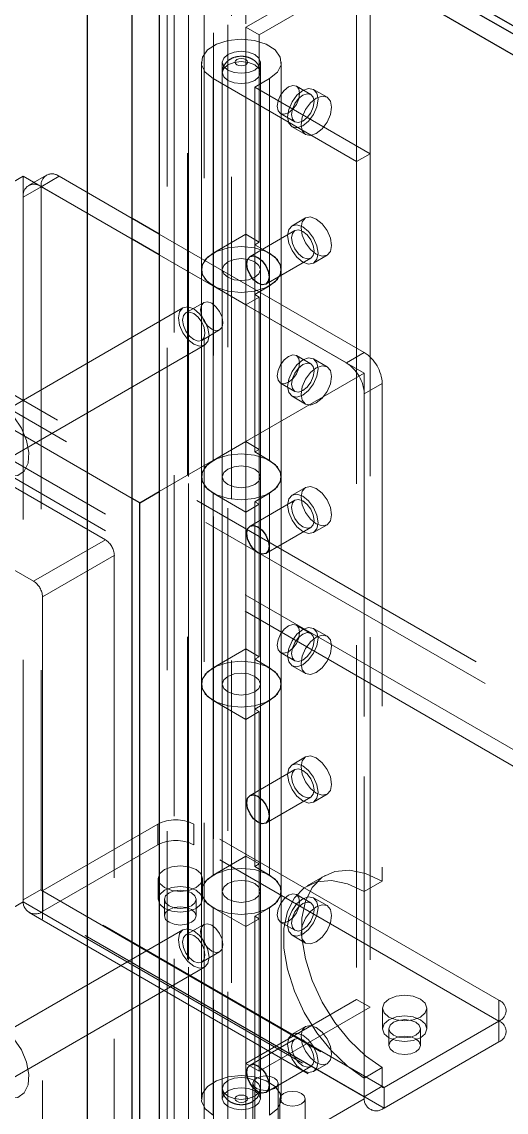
# Model space of a CAD drawing. Header units: millimetres. Extents: x 108 to 5832, y 144 to 4056.
# Drawn here: x 4844.6 to 4882.8, y 3023.7 to 3109.6 of the extents above; entities that cross this region are included whole.
import ezdxf

# ---------------------------------------------------------------- set-up
doc = ezdxf.new("R2010")
doc.units = ezdxf.units.MM
doc.header["$LTSCALE"] = 20
doc.linetypes.add('HIDDEN', pattern=[1.905, 1.27, -0.635])

msp = doc.modelspace()

# ---------------------------------------------------------------- linework, layer by layer
at = {"color": 1, "linetype": 'HIDDEN', "lineweight": 18}
for p, q in [((4059.483, 3584.828), (5213.895, 2918.399)), ((4363.463, 3357.563), (5280.156, 2828.368)), ((4364.17, 3355.849), (5280.156, 2827.061)), ((5280.156, 2823.142), (4364.17, 3351.929)), ((5280.156, 2821.835), (4363.463, 3351.031)), ((4856.599, 3010.345), (4856.599, 3138.052)), ((4857.672, 3137.317), (4857.672, 3009.61)), ((4857.731, 3009.692), (4857.731, 3137.399)), ((4857.731, 3137.236), (4857.731, 3009.529)), ((4860.842, 3007.732), (4860.842, 3135.439)), ((4861.125, 3135.439), (4861.125, 3007.733)), ((4859.711, 3007.079), (4859.711, 3134.786)), ((4862.256, 3134.786), (4862.256, 3087.265)), ((4858.968, 3122.641), (4858.968, 3006.692)), ((4856.072, 3121.984), (4856.072, 3009.61)), ((4856.599, 3008.875), (4856.599, 3122.288)), ((4870.989, 3114.188), (4862.256, 3109.147)), ((4870.989, 3098.554), (4870.989, 3114.188)), ((4872.05, 3113.576), (4863.317, 3108.535)), ((4872.05, 3099.166), (4872.05, 3113.576)), ((4862.256, 3109.147), (4863.317, 3108.535)), ((4862.256, 3109.147), (4862.256, 3092.816)), ((4863.317, 3108.535), (4863.317, 3092.204)), ((4858.753, 3106.371), (4858.753, 3090.04)), ((4860.403, 3106.371), (4860.403, 3090.04)), ((4863.403, 3090.04), (4863.403, 3106.371)), ((4865.053, 3090.04), (4865.053, 3106.371)), ((4860.403, 3105.555), (4860.403, 3025.534)), ((4863.403, 3025.534), (4863.403, 3105.555)), ((4859.675, 3088.755), (4859.675, 3105.085)), ((4859.675, 3105.085), (4870.989, 3098.554)), ((4862.963, 3104.412), (4864.13, 3105.085)), ((4864.13, 3105.085), (4864.13, 3088.755)), ((4867.371, 3103.84), (4866.24, 3104.493)), ((4862.963, 3104.412), (4872.05, 3099.166)), ((4862.963, 3088.081), (4862.963, 3104.412)), ((4868.657, 3103.617), (4867.596, 3104.229)), ((4864.99, 3102.328), (4866.121, 3101.675)), ((4865.896, 3101.285), (4866.957, 3100.672)), ((4870.989, 3098.554), (4872.05, 3099.166)), ((4870.989, 3098.554), (4870.989, 3016.9)), ((4872.05, 3099.166), (4872.05, 3017.512)), ((4827.042, 3087.178), (4844.72, 3097.384)), ((4853.311, 3092.424), (4844.72, 3097.384)), ((4844.72, 3097.384), (4844.72, 3040.226)), ((4846.548, 3097.483), (4845.134, 3096.666)), ((4847.548, 3097.384), (4846.134, 3096.567)), ((4853.311, 3094.057), (4847.548, 3097.384)), ((4844.72, 3095.751), (4846.134, 3096.567)), ((4853.311, 3092.424), (4846.134, 3096.567)), ((4846.134, 3096.567), (4846.134, 3041.206)), ((4844.72, 3095.751), (4844.72, 3040.389)), ((4866.957, 3094.106), (4865.896, 3093.494)), ((4871.59, 3083.505), (4855.433, 3092.832)), ((4862.256, 3092.816), (4859.675, 3091.326)), ((4862.256, 3092.816), (4863.317, 3092.204)), ((4866.121, 3093.104), (4862.586, 3091.063)), ((4863.317, 3092.204), (4862.963, 3092)), ((4862.963, 3092), (4864.13, 3091.326)), ((4871.59, 3081.872), (4855.433, 3091.199)), ((4870.176, 3082.688), (4855.433, 3091.199)), ((4859.675, 3091.326), (4859.675, 3074.995)), ((4863.836, 3088.898), (4867.371, 3090.939)), ((4864.13, 3074.995), (4864.13, 3091.326)), ((4867.596, 3090.549), (4868.657, 3091.161)), ((4858.753, 3090.04), (4858.753, 3073.709)), ((4860.403, 3090.04), (4860.403, 3073.709)), ((4863.403, 3073.709), (4863.403, 3090.04)), ((4865.053, 3073.709), (4865.053, 3090.04)), ((4862.256, 3087.265), (4859.675, 3088.755)), ((4862.963, 3088.081), (4864.13, 3088.755)), ((4858.944, 3087.444), (4857.53, 3086.628)), ((4862.256, 3087.265), (4863.317, 3087.877)), ((4863.317, 3087.877), (4862.963, 3088.081)), ((4862.963, 3088.081), (4862.963, 3075.669)), ((4863.317, 3071.546), (4863.317, 3087.877)), ((4853.311, 3072.014), (4827.042, 3087.178)), ((4857.305, 3087.017), (4842.032, 3078.2)), ((4862.256, 3070.934), (4862.256, 3087.265)), ((4858.78, 3084.462), (4860.194, 3085.279)), ((4843.731, 3075.256), (4859.005, 3084.073)), ((4867.371, 3082.61), (4866.24, 3083.263)), ((4870.176, 3082.688), (4871.59, 3083.505)), ((4868.657, 3082.387), (4867.596, 3082.999)), ((4855.433, 3072.544), (4871.59, 3081.872)), ((4871.59, 3024.714), (4871.59, 3081.872)), ((4829.977, 3080.993), (4851.19, 3068.747)), ((4864.99, 3081.098), (4866.121, 3080.444)), ((4873.004, 3081.055), (4871.59, 3080.239)), ((4873.004, 3081.055), (4873.004, 3041.861)), ((4865.896, 3080.055), (4866.957, 3079.442)), ((4871.59, 3080.239), (4871.59, 3041.045)), ((4824.32, 3077.728), (4845.533, 3065.482)), ((4859.675, 3074.995), (4862.256, 3076.485)), ((4862.256, 3076.485), (4863.317, 3075.873)), ((4862.963, 3075.669), (4863.317, 3075.873)), ((4862.963, 3075.669), (4864.13, 3074.995)), ((4858.753, 3073.709), (4858.753, 3057.379)), ((4860.403, 3073.709), (4860.403, 3057.379)), ((4863.403, 3057.379), (4863.403, 3073.709)), ((4865.053, 3057.379), (4865.053, 3073.709)), ((4866.957, 3072.876), (4865.896, 3072.264)), ((4859.675, 3056.093), (4859.675, 3072.424)), ((4859.675, 3072.424), (4862.256, 3070.934)), ((4866.121, 3071.874), (4862.586, 3069.833)), ((4862.963, 3071.75), (4864.13, 3072.424)), ((4864.13, 3072.424), (4864.13, 3056.093)), ((4862.256, 3070.934), (4863.317, 3071.546)), ((4862.963, 3071.75), (4863.317, 3071.546)), ((4862.963, 3055.419), (4862.963, 3071.75)), ((4863.317, 3071.546), (4863.317, 3059.542)), ((4862.256, 3070.934), (4862.256, 3060.154)), ((4862.256, 3070.934), (4862.256, 3054.603)), ((4863.836, 3067.668), (4867.371, 3069.709)), ((4867.596, 3069.319), (4868.657, 3069.931)), ((4845.533, 3065.482), (4851.19, 3068.747)), ((4851.897, 3067.523), (4846.24, 3064.257)), ((4851.897, 3067.523), (4851.897, 3020.163)), ((4846.24, 3064.257), (4846.24, 3016.898)), ((4867.371, 3061.38), (4866.24, 3062.033)), ((4868.657, 3061.157), (4867.596, 3061.769)), ((4862.256, 3060.154), (4859.675, 3058.665)), ((4862.256, 3060.154), (4863.317, 3059.542)), ((4864.99, 3059.868), (4866.121, 3059.214)), ((4863.317, 3059.542), (4862.963, 3059.338)), ((4862.963, 3059.338), (4864.13, 3058.665)), ((4859.675, 3058.665), (4859.675, 3042.334)), ((4864.13, 3042.334), (4864.13, 3058.665)), ((4865.896, 3058.825), (4866.957, 3058.212)), ((4858.753, 3057.379), (4858.753, 3041.048)), ((4860.403, 3057.379), (4860.403, 3041.048)), ((4863.403, 3041.048), (4863.403, 3057.379)), ((4865.053, 3041.048), (4865.053, 3057.379)), ((4862.256, 3054.603), (4859.675, 3056.093)), ((4862.963, 3055.419), (4864.13, 3056.093)), ((4862.256, 3054.603), (4863.317, 3055.215)), ((4863.317, 3055.215), (4862.963, 3055.419)), ((4862.963, 3055.419), (4862.963, 3043.007)), ((4863.317, 3038.884), (4863.317, 3055.215)), ((4862.256, 3038.272), (4862.256, 3054.603)), ((4866.957, 3051.646), (4865.896, 3051.033)), ((4866.121, 3050.644), (4862.586, 3048.603)), ((4867.596, 3048.089), (4868.657, 3048.701)), ((4863.836, 3046.438), (4867.371, 3048.479)), ((4846.276, 3041.124), (4855.327, 3046.349)), ((4855.327, 3046.349), (4855.327, 3044.716)), ((4882.197, 3032.47), (4858.155, 3046.349)), ((4858.155, 3044.716), (4858.155, 3046.349)), ((4846.276, 3039.491), (4855.327, 3044.716)), ((4882.197, 3030.837), (4858.155, 3044.716)), ((4859.675, 3042.334), (4862.256, 3043.824)), ((4862.256, 3043.824), (4863.317, 3043.211)), ((4862.963, 3043.007), (4863.317, 3043.211)), ((4862.963, 3043.007), (4864.13, 3042.334)), ((4855.344, 3042.063), (4855.344, 3040.43)), ((4858.844, 3040.43), (4858.844, 3042.063)), ((4868.505, 3042.307), (4867.09, 3041.49)), ((4871.59, 3041.045), (4873.004, 3041.861)), ((4846.134, 3041.206), (4844.72, 3040.389)), ((4873.004, 3025.694), (4846.134, 3041.206)), ((4846.176, 3041.114), (4873.046, 3025.602)), ((4873.146, 3025.612), (4846.276, 3041.124)), ((4846.276, 3039.491), (4846.276, 3041.124)), ((4856.599, 3010.345), (4910.764, 3041.613)), ((4857.731, 3009.692), (4911.895, 3040.96)), ((4858.753, 3041.048), (4858.753, 3024.717)), ((4860.403, 3041.048), (4860.403, 3024.717)), ((4863.403, 3024.717), (4863.403, 3041.048)), ((4865.053, 3024.717), (4865.053, 3041.048)), ((4827.042, 3030.021), (4844.72, 3040.226)), ((4871.59, 3024.877), (4844.72, 3040.389)), ((4844.72, 3040.226), (4871.59, 3024.714)), ((4855.844, 3040.43), (4855.844, 3039.123)), ((4858.344, 3039.123), (4858.344, 3040.43)), ((4867.371, 3040.149), (4866.24, 3040.803)), ((4868.657, 3039.927), (4867.596, 3040.539)), ((4845.176, 3039.382), (4872.046, 3023.87)), ((4873.146, 3023.979), (4846.276, 3039.491)), ((4859.675, 3023.431), (4859.675, 3039.762)), ((4859.675, 3039.762), (4862.256, 3038.272)), ((4864.13, 3039.762), (4862.963, 3039.089)), ((4864.13, 3039.762), (4864.13, 3023.431)), ((4858.944, 3038.452), (4857.53, 3037.635)), ((4862.256, 3038.272), (4863.317, 3038.884)), ((4862.963, 3039.089), (4863.317, 3038.884)), ((4862.963, 3022.758), (4862.963, 3039.089)), ((4863.317, 3038.884), (4863.317, 3026.881)), ((4864.99, 3038.637), (4866.121, 3037.984)), ((4857.305, 3038.025), (4842.032, 3029.208)), ((4862.256, 3038.272), (4862.256, 3027.493)), ((4862.256, 3038.272), (4862.256, 3007.079)), ((4865.896, 3037.595), (4866.957, 3036.982)), ((4858.78, 3035.47), (4860.194, 3036.286)), ((4843.731, 3026.263), (4859.005, 3035.08)), ((4862.256, 3027.493), (4870.989, 3032.534)), ((4870.989, 3032.534), (4872.05, 3031.922)), ((4882.197, 3032.47), (4882.197, 3030.837)), ((4863.317, 3026.881), (4872.05, 3031.922)), ((4873.022, 3031.858), (4873.022, 3030.225)), ((4876.522, 3030.225), (4876.522, 3031.858)), ((4873.146, 3025.612), (4882.197, 3030.837)), ((4882.197, 3029.204), (4882.197, 3030.837)), ((4866.957, 3030.416), (4865.896, 3029.803)), ((4873.522, 3030.225), (4873.522, 3028.918)), ((4876.022, 3028.918), (4876.022, 3030.225)), ((4866.121, 3029.414), (4862.586, 3027.373)), ((4873.146, 3023.979), (4882.197, 3029.204)), ((4863.317, 3026.881), (4862.256, 3027.493)), ((4863.836, 3025.208), (4867.371, 3027.249)), ((4867.596, 3026.859), (4868.657, 3027.471)), ((4873.004, 3027.164), (4871.59, 3026.347)), ((4871.59, 3026.347), (4871.59, 3024.877)), ((4873.004, 3027.164), (4873.004, 3025.694)), ((4862.812, 3025.939), (4862.812, 3017.773)), ((4864.812, 3017.773), (4864.812, 3025.939)), ((4871.59, 3024.877), (4873.004, 3025.694)), ((4873.146, 3025.612), (4873.146, 3023.979)), ((4855.433, 3015.387), (4871.59, 3024.714)), ((4864.933, 3024.714), (4864.933, 3016.549)), ((4866.933, 3016.549), (4866.933, 3024.714))]:
    msp.add_line(p, q, dxfattribs=at)
at = {"color": 8, "linetype": 'Continuous', "lineweight": 25}
msp.add_line((4300.955, 3445.429), (5212.623, 2919.134), dxfattribs=at)
at = {"color": 7, "linetype": 'Continuous', "lineweight": 25}
for p, q in [((4300.955, 3444.82), (5212.995, 2918.31)), ((4853.311, 3009.958), (4853.311, 3125.906)), ((4849.776, 3007.917), (4849.776, 3123.865)), ((5030.088, 3022.223), (4857.554, 3121.825)), ((4855.433, 3120.6), (4855.433, 3004.651)), ((4855.433, 3092.832), (4853.311, 3094.057)), ((4855.433, 3091.199), (4853.311, 3092.424)), ((4853.912, 3071.667), (4853.311, 3072.014)), ((4853.912, 3071.667), (4855.433, 3072.544)), ((4853.912, 3014.509), (4853.912, 3071.667))]:
    msp.add_line(p, q, dxfattribs=at)
at = {"color": 1, "linetype": 'HIDDEN', "lineweight": 18, "flags": 128}
for points in [[(4859.675, 3105.085), (4859.065, 3105.582), (4858.772, 3106.168), (4858.832, 3106.776), (4859.235, 3107.339), (4859.939, 3107.793), (4860.862, 3108.088), (4861.903, 3108.19), (4862.943, 3108.088), (4863.867, 3107.793), (4864.57, 3107.339), (4864.974, 3106.776), (4865.033, 3106.168), (4864.741, 3105.582), (4864.13, 3105.085)], [(4860.842, 3106.984), (4860.517, 3106.703), (4860.403, 3106.371), (4860.517, 3106.04), (4860.842, 3105.759), (4861.329, 3105.571), (4861.903, 3105.505), (4862.477, 3105.571), (4862.963, 3105.759), (4863.288, 3106.04), (4863.403, 3106.371), (4863.288, 3106.703), (4862.963, 3106.983), (4862.477, 3107.171), (4861.903, 3107.237), (4861.329, 3107.171), (4860.842, 3106.984)], [(4862.963, 3106.167), (4863.288, 3105.886), (4863.403, 3105.555), (4863.288, 3105.223), (4862.963, 3104.942), (4862.477, 3104.755), (4861.903, 3104.689), (4861.329, 3104.755), (4860.842, 3104.942), (4860.517, 3105.223), (4860.403, 3105.555), (4860.517, 3105.886), (4860.842, 3106.167), (4861.329, 3106.355), (4861.903, 3106.421), (4862.477, 3106.355), (4862.963, 3106.167)], [(4862.256, 3106.167), (4862.094, 3106.105), (4861.903, 3106.083), (4861.711, 3106.105), (4861.549, 3106.167), (4861.441, 3106.261), (4861.403, 3106.371), (4861.441, 3106.482), (4861.549, 3106.575), (4861.711, 3106.638), (4861.903, 3106.66), (4862.094, 3106.638), (4862.256, 3106.575), (4862.365, 3106.482), (4862.403, 3106.371), (4862.365, 3106.261), (4862.256, 3106.167)], [(4866.499, 3103.92), (4866.431, 3104.272), (4866.24, 3104.493), (4865.953, 3104.549), (4865.615, 3104.431), (4865.277, 3104.158), (4864.99, 3103.771), (4864.798, 3103.329), (4864.731, 3102.9), (4864.798, 3102.548), (4864.99, 3102.328), (4865.277, 3102.272), (4865.615, 3102.39), (4865.953, 3102.662), (4866.24, 3103.049), (4866.431, 3103.491), (4866.499, 3103.92)], [(4865.544, 3102.063), (4865.636, 3102.647), (4865.896, 3103.248), (4866.286, 3103.774), (4866.746, 3104.145), (4867.206, 3104.305), (4867.596, 3104.229), (4867.857, 3103.929), (4867.948, 3103.451), (4867.857, 3102.867), (4867.596, 3102.266), (4867.206, 3101.74), (4866.746, 3101.369), (4866.286, 3101.209), (4865.896, 3101.285), (4865.636, 3101.585), (4865.544, 3102.063)], [(4866.746, 3103.778), (4866.408, 3103.505), (4866.121, 3103.118), (4865.93, 3102.676), (4865.862, 3102.247), (4865.93, 3101.895), (4866.121, 3101.675), (4866.408, 3101.619), (4866.746, 3101.736), (4867.085, 3102.009), (4867.371, 3102.396), (4867.563, 3102.838), (4867.63, 3103.267), (4867.563, 3103.619), (4867.371, 3103.84), (4867.085, 3103.895), (4866.746, 3103.778)], [(4866.605, 3101.451), (4866.696, 3102.035), (4866.957, 3102.636), (4867.347, 3103.162), (4867.807, 3103.533), (4868.267, 3103.693), (4868.657, 3103.617), (4868.918, 3103.317), (4869.009, 3102.839), (4868.918, 3102.255), (4868.657, 3101.654), (4868.267, 3101.128), (4867.807, 3100.757), (4867.347, 3100.597), (4866.957, 3100.673), (4866.696, 3100.972), (4866.605, 3101.451)], [(4869.009, 3091.94), (4868.918, 3092.524), (4868.657, 3093.125), (4868.267, 3093.65), (4867.807, 3094.022), (4867.347, 3094.182), (4866.957, 3094.106), (4866.696, 3093.806), (4866.605, 3093.328), (4866.696, 3092.744), (4866.957, 3092.143), (4867.347, 3091.617), (4867.807, 3091.245), (4868.267, 3091.086), (4868.657, 3091.161), (4868.918, 3091.461), (4869.009, 3091.94)], [(4867.948, 3091.327), (4867.857, 3091.911), (4867.596, 3092.512), (4867.206, 3093.038), (4866.746, 3093.409), (4866.286, 3093.569), (4865.896, 3093.494), (4865.636, 3093.194), (4865.544, 3092.715), (4865.636, 3092.131), (4865.896, 3091.53), (4866.286, 3091.004), (4866.746, 3090.633), (4867.206, 3090.473), (4867.596, 3090.549), (4867.857, 3090.849), (4867.948, 3091.327)], [(4865.862, 3092.532), (4865.93, 3092.883), (4866.121, 3093.104), (4866.408, 3093.16), (4866.746, 3093.042), (4867.085, 3092.769), (4867.371, 3092.382), (4867.563, 3091.941), (4867.63, 3091.511), (4867.563, 3091.159), (4867.371, 3090.939), (4867.085, 3090.883), (4866.746, 3091.001), (4866.408, 3091.274), (4866.121, 3091.66), (4865.93, 3092.102), (4865.862, 3092.532)], [(4864.13, 3088.755), (4864.741, 3089.251), (4865.033, 3089.837), (4864.974, 3090.445), (4864.57, 3091.008), (4863.867, 3091.462), (4862.943, 3091.757), (4861.903, 3091.859), (4860.862, 3091.757), (4859.939, 3091.462), (4859.235, 3091.008), (4858.832, 3090.445), (4858.772, 3089.837), (4859.065, 3089.251), (4859.675, 3088.755)], [(4864.13, 3091.326), (4864.741, 3090.829), (4865.033, 3090.244), (4864.974, 3089.636), (4864.57, 3089.073), (4863.867, 3088.619), (4862.943, 3088.324), (4861.903, 3088.222), (4860.862, 3088.324), (4859.939, 3088.619), (4859.235, 3089.073), (4858.832, 3089.636), (4858.772, 3090.244), (4859.065, 3090.829), (4859.675, 3091.326)], [(4860.842, 3090.653), (4861.329, 3090.84), (4861.903, 3090.906), (4862.477, 3090.84), (4862.963, 3090.653), (4863.288, 3090.372), (4863.403, 3090.04), (4863.288, 3089.709), (4862.963, 3089.428), (4862.477, 3089.24), (4861.903, 3089.174), (4861.329, 3089.24), (4860.842, 3089.428), (4860.517, 3089.709), (4860.403, 3090.04), (4860.517, 3090.372), (4860.842, 3090.653)], [(4862.963, 3090.653), (4862.477, 3090.84), (4861.903, 3090.906), (4861.329, 3090.84), (4860.842, 3090.653), (4860.517, 3090.372), (4860.403, 3090.04), (4860.517, 3089.709), (4860.842, 3089.428), (4861.329, 3089.24), (4861.903, 3089.174), (4862.477, 3089.24), (4862.963, 3089.428), (4863.288, 3089.709), (4863.403, 3090.04), (4863.288, 3090.372), (4862.963, 3090.653)], [(4858.685, 3086.872), (4858.753, 3087.223), (4858.944, 3087.444), (4859.231, 3087.5), (4859.569, 3087.382), (4859.907, 3087.109), (4860.194, 3086.722), (4860.386, 3086.281), (4860.453, 3085.851), (4860.386, 3085.499), (4860.194, 3085.279), (4859.907, 3085.223), (4859.569, 3085.341), (4859.231, 3085.614), (4858.944, 3086.001), (4858.753, 3086.442), (4858.685, 3086.872)], [(4858.155, 3084.157), (4858.615, 3083.997), (4859.005, 3084.073), (4859.266, 3084.373), (4859.357, 3084.851), (4859.266, 3085.435), (4859.005, 3086.036), (4858.615, 3086.562), (4858.155, 3086.933), (4857.695, 3087.093), (4857.305, 3087.017), (4857.044, 3086.717), (4856.953, 3086.239), (4857.044, 3085.655), (4857.305, 3085.054), (4857.695, 3084.528), (4858.155, 3084.157)], [(4859.039, 3085.035), (4858.972, 3085.464), (4858.78, 3085.906), (4858.493, 3086.293), (4858.155, 3086.566), (4857.817, 3086.683), (4857.53, 3086.628), (4857.338, 3086.407), (4857.271, 3086.055), (4857.338, 3085.626), (4857.53, 3085.184), (4857.817, 3084.797), (4858.155, 3084.524), (4858.493, 3084.407), (4858.78, 3084.463), (4858.972, 3084.683), (4859.039, 3085.035)], [(4866.499, 3082.69), (4866.431, 3083.042), (4866.24, 3083.263), (4865.953, 3083.318), (4865.615, 3083.201), (4865.277, 3082.928), (4864.99, 3082.541), (4864.798, 3082.099), (4864.731, 3081.67), (4864.798, 3081.318), (4864.99, 3081.098), (4865.277, 3081.042), (4865.615, 3081.159), (4865.953, 3081.432), (4866.24, 3081.819), (4866.431, 3082.261), (4866.499, 3082.69)], [(4865.544, 3080.833), (4865.636, 3081.417), (4865.896, 3082.018), (4866.286, 3082.544), (4866.746, 3082.915), (4867.206, 3083.075), (4867.596, 3082.999), (4867.857, 3082.699), (4867.948, 3082.221), (4867.857, 3081.637), (4867.596, 3081.036), (4867.206, 3080.51), (4866.746, 3080.139), (4866.286, 3079.979), (4865.896, 3080.055), (4865.636, 3080.355), (4865.544, 3080.833)], [(4866.746, 3082.548), (4866.408, 3082.275), (4866.121, 3081.888), (4865.93, 3081.446), (4865.862, 3081.017), (4865.93, 3080.665), (4866.121, 3080.445), (4866.408, 3080.389), (4866.746, 3080.506), (4867.085, 3080.779), (4867.371, 3081.166), (4867.563, 3081.608), (4867.63, 3082.037), (4867.563, 3082.389), (4867.371, 3082.61), (4867.085, 3082.665), (4866.746, 3082.548)], [(4866.605, 3080.221), (4866.696, 3080.805), (4866.957, 3081.406), (4867.347, 3081.932), (4867.807, 3082.303), (4868.267, 3082.463), (4868.657, 3082.387), (4868.918, 3082.087), (4869.009, 3081.609), (4868.918, 3081.025), (4868.657, 3080.424), (4868.267, 3079.898), (4867.807, 3079.527), (4867.347, 3079.367), (4866.957, 3079.442), (4866.696, 3079.742), (4866.605, 3080.221)], [(4842.881, 3074.074), (4843.628, 3073.787), (4844.293, 3073.819), (4844.805, 3074.166), (4845.109, 3074.79), (4845.172, 3075.625), (4844.986, 3076.579), (4844.572, 3077.549), (4843.975, 3078.43), (4843.26, 3079.127), (4842.503, 3079.564), (4841.788, 3079.693), (4841.191, 3079.501), (4840.777, 3079.009), (4840.591, 3078.269), (4840.654, 3077.362), (4840.958, 3076.387), (4841.47, 3075.448), (4842.135, 3074.649), (4842.881, 3074.074)], [(4859.675, 3072.424), (4859.065, 3072.92), (4858.772, 3073.506), (4858.832, 3074.114), (4859.235, 3074.677), (4859.939, 3075.131), (4860.862, 3075.426), (4861.903, 3075.528), (4862.943, 3075.426), (4863.867, 3075.131), (4864.57, 3074.677), (4864.974, 3074.114), (4865.033, 3073.506), (4864.741, 3072.92), (4864.13, 3072.424)], [(4859.675, 3074.995), (4859.065, 3074.498), (4858.772, 3073.913), (4858.832, 3073.305), (4859.235, 3072.742), (4859.939, 3072.288), (4860.862, 3071.993), (4861.903, 3071.891), (4862.943, 3071.993), (4863.867, 3072.288), (4864.57, 3072.742), (4864.974, 3073.305), (4865.033, 3073.913), (4864.741, 3074.498), (4864.13, 3074.995)], [(4860.842, 3074.322), (4860.517, 3074.041), (4860.403, 3073.709), (4860.517, 3073.378), (4860.842, 3073.097), (4861.329, 3072.909), (4861.903, 3072.844), (4862.477, 3072.909), (4862.963, 3073.097), (4863.288, 3073.378), (4863.403, 3073.709), (4863.288, 3074.041), (4862.963, 3074.322), (4862.477, 3074.509), (4861.903, 3074.575), (4861.329, 3074.51), (4860.842, 3074.322)], [(4862.963, 3074.322), (4863.288, 3074.041), (4863.403, 3073.709), (4863.288, 3073.378), (4862.963, 3073.097), (4862.477, 3072.909), (4861.903, 3072.844), (4861.329, 3072.909), (4860.842, 3073.097), (4860.517, 3073.378), (4860.403, 3073.709), (4860.517, 3074.041), (4860.842, 3074.322), (4861.329, 3074.51), (4861.903, 3074.575), (4862.477, 3074.509), (4862.963, 3074.322)], [(4869.009, 3070.71), (4868.918, 3071.294), (4868.657, 3071.894), (4868.267, 3072.42), (4867.807, 3072.792), (4867.347, 3072.952), (4866.957, 3072.876), (4866.696, 3072.576), (4866.605, 3072.097), (4866.696, 3071.514), (4866.957, 3070.913), (4867.347, 3070.387), (4867.807, 3070.016), (4868.267, 3069.856), (4868.657, 3069.931), (4868.918, 3070.231), (4869.009, 3070.71)], [(4867.948, 3070.097), (4867.857, 3070.681), (4867.596, 3071.282), (4867.206, 3071.808), (4866.746, 3072.179), (4866.286, 3072.339), (4865.896, 3072.263), (4865.636, 3071.964), (4865.544, 3071.485), (4865.636, 3070.901), (4865.896, 3070.3), (4866.286, 3069.774), (4866.746, 3069.403), (4867.206, 3069.243), (4867.596, 3069.319), (4867.857, 3069.619), (4867.948, 3070.097)], [(4865.862, 3071.301), (4865.93, 3071.653), (4866.121, 3071.874), (4866.408, 3071.93), (4866.746, 3071.812), (4867.085, 3071.539), (4867.371, 3071.152), (4867.563, 3070.71), (4867.63, 3070.281), (4867.563, 3069.929), (4867.371, 3069.709), (4867.085, 3069.653), (4866.746, 3069.771), (4866.408, 3070.044), (4866.121, 3070.43), (4865.93, 3070.872), (4865.862, 3071.301)], [(4866.499, 3061.46), (4866.431, 3061.812), (4866.24, 3062.033), (4865.953, 3062.088), (4865.615, 3061.971), (4865.277, 3061.698), (4864.99, 3061.311), (4864.798, 3060.869), (4864.731, 3060.44), (4864.798, 3060.088), (4864.99, 3059.868), (4865.277, 3059.812), (4865.615, 3059.929), (4865.953, 3060.202), (4866.24, 3060.589), (4866.431, 3061.031), (4866.499, 3061.46)], [(4865.544, 3059.603), (4865.636, 3060.187), (4865.896, 3060.788), (4866.286, 3061.314), (4866.746, 3061.685), (4867.206, 3061.845), (4867.596, 3061.769), (4867.857, 3061.469), (4867.948, 3060.991), (4867.857, 3060.407), (4867.596, 3059.806), (4867.206, 3059.28), (4866.746, 3058.909), (4866.286, 3058.749), (4865.896, 3058.825), (4865.636, 3059.125), (4865.544, 3059.603)], [(4866.746, 3061.318), (4866.408, 3061.045), (4866.121, 3060.658), (4865.93, 3060.216), (4865.862, 3059.787), (4865.93, 3059.435), (4866.121, 3059.214), (4866.408, 3059.159), (4866.746, 3059.276), (4867.085, 3059.549), (4867.371, 3059.936), (4867.563, 3060.378), (4867.63, 3060.807), (4867.563, 3061.159), (4867.371, 3061.38), (4867.085, 3061.435), (4866.746, 3061.318)], [(4866.605, 3058.991), (4866.696, 3059.575), (4866.957, 3060.175), (4867.347, 3060.702), (4867.807, 3061.073), (4868.267, 3061.233), (4868.657, 3061.157), (4868.918, 3060.857), (4869.009, 3060.379), (4868.918, 3059.795), (4868.657, 3059.194), (4868.267, 3058.668), (4867.807, 3058.297), (4867.347, 3058.137), (4866.957, 3058.212), (4866.696, 3058.512), (4866.605, 3058.991)], [(4864.13, 3056.093), (4864.741, 3056.59), (4865.033, 3057.175), (4864.974, 3057.783), (4864.57, 3058.346), (4863.867, 3058.8), (4862.943, 3059.095), (4861.903, 3059.197), (4860.862, 3059.095), (4859.939, 3058.8), (4859.235, 3058.346), (4858.832, 3057.783), (4858.772, 3057.175), (4859.065, 3056.59), (4859.675, 3056.093)], [(4864.13, 3058.665), (4864.741, 3058.168), (4865.033, 3057.582), (4864.974, 3056.974), (4864.57, 3056.411), (4863.867, 3055.957), (4862.943, 3055.662), (4861.903, 3055.56), (4860.862, 3055.662), (4859.939, 3055.957), (4859.235, 3056.411), (4858.832, 3056.974), (4858.772, 3057.582), (4859.065, 3058.168), (4859.675, 3058.665)], [(4860.842, 3057.991), (4861.329, 3058.179), (4861.903, 3058.245), (4862.477, 3058.179), (4862.963, 3057.991), (4863.288, 3057.71), (4863.403, 3057.379), (4863.288, 3057.047), (4862.963, 3056.766), (4862.477, 3056.579), (4861.903, 3056.513), (4861.329, 3056.579), (4860.842, 3056.766), (4860.517, 3057.047), (4860.403, 3057.379), (4860.517, 3057.71), (4860.842, 3057.991)], [(4862.963, 3057.991), (4862.477, 3058.179), (4861.903, 3058.245), (4861.329, 3058.179), (4860.842, 3057.991), (4860.517, 3057.71), (4860.403, 3057.379), (4860.517, 3057.047), (4860.842, 3056.766), (4861.329, 3056.579), (4861.903, 3056.513), (4862.477, 3056.579), (4862.963, 3056.766), (4863.288, 3057.047), (4863.403, 3057.379), (4863.288, 3057.71), (4862.963, 3057.991)], [(4869.009, 3049.48), (4868.918, 3050.064), (4868.657, 3050.664), (4868.267, 3051.19), (4867.807, 3051.562), (4867.347, 3051.722), (4866.957, 3051.646), (4866.696, 3051.346), (4866.605, 3050.867), (4866.696, 3050.283), (4866.957, 3049.683), (4867.347, 3049.157), (4867.807, 3048.785), (4868.267, 3048.625), (4868.657, 3048.701), (4868.918, 3049.001), (4869.009, 3049.48)], [(4867.948, 3048.867), (4867.857, 3049.451), (4867.596, 3050.052), (4867.206, 3050.578), (4866.746, 3050.949), (4866.286, 3051.109), (4865.896, 3051.033), (4865.636, 3050.734), (4865.544, 3050.255), (4865.636, 3049.671), (4865.896, 3049.07), (4866.286, 3048.544), (4866.746, 3048.173), (4867.206, 3048.013), (4867.596, 3048.089), (4867.857, 3048.389), (4867.948, 3048.867)], [(4865.862, 3050.071), (4865.93, 3050.423), (4866.121, 3050.644), (4866.408, 3050.699), (4866.746, 3050.582), (4867.085, 3050.309), (4867.371, 3049.922), (4867.563, 3049.48), (4867.63, 3049.051), (4867.563, 3048.699), (4867.371, 3048.479), (4867.085, 3048.423), (4866.746, 3048.541), (4866.408, 3048.813), (4866.121, 3049.2), (4865.93, 3049.642), (4865.862, 3050.071)], [(4858.332, 3041.348), (4858.711, 3041.676), (4858.844, 3042.063), (4858.711, 3042.449), (4858.332, 3042.777), (4857.764, 3042.996), (4857.094, 3043.073), (4856.425, 3042.996), (4855.857, 3042.777), (4855.478, 3042.449), (4855.344, 3042.063), (4855.477, 3041.676), (4855.857, 3041.348), (4856.425, 3041.129), (4857.094, 3041.052), (4857.764, 3041.129), (4858.332, 3041.348)], [(4859.675, 3039.762), (4859.065, 3040.259), (4858.772, 3040.844), (4858.832, 3041.453), (4859.235, 3042.015), (4859.939, 3042.47), (4860.862, 3042.764), (4861.903, 3042.866), (4862.943, 3042.764), (4863.867, 3042.47), (4864.57, 3042.015), (4864.974, 3041.453), (4865.033, 3040.844), (4864.741, 3040.259), (4864.13, 3039.762)], [(4873.004, 3027.164), (4871.681, 3028.088), (4870.416, 3029.293), (4869.264, 3030.726), (4868.275, 3032.325), (4867.493, 3034.02), (4866.952, 3035.736), (4866.675, 3037.398), (4866.675, 3038.934), (4866.952, 3040.277), (4867.493, 3041.368), (4868.275, 3042.16), (4869.264, 3042.617), (4870.416, 3042.72), (4871.681, 3042.464), (4873.004, 3041.861)], [(4859.675, 3042.334), (4859.065, 3041.837), (4858.772, 3041.251), (4858.832, 3040.643), (4859.235, 3040.08), (4859.939, 3039.626), (4860.862, 3039.331), (4861.903, 3039.229), (4862.943, 3039.331), (4863.867, 3039.626), (4864.57, 3040.08), (4864.974, 3040.643), (4865.033, 3041.251), (4864.741, 3041.837), (4864.13, 3042.334)], [(4860.842, 3041.66), (4860.517, 3041.379), (4860.403, 3041.048), (4860.517, 3040.717), (4860.842, 3040.436), (4861.329, 3040.248), (4861.903, 3040.182), (4862.477, 3040.248), (4862.963, 3040.436), (4863.288, 3040.717), (4863.403, 3041.048), (4863.288, 3041.379), (4862.963, 3041.66), (4862.477, 3041.848), (4861.903, 3041.914), (4861.329, 3041.848), (4860.842, 3041.66)], [(4862.963, 3041.66), (4863.288, 3041.379), (4863.403, 3041.048), (4863.288, 3040.717), (4862.963, 3040.436), (4862.477, 3040.248), (4861.903, 3040.182), (4861.329, 3040.248), (4860.842, 3040.436), (4860.517, 3040.717), (4860.403, 3041.048), (4860.517, 3041.379), (4860.842, 3041.66), (4861.329, 3041.848), (4861.903, 3041.914), (4862.477, 3041.848), (4862.963, 3041.66)], [(4871.59, 3041.045), (4870.267, 3041.648), (4869.002, 3041.904), (4867.849, 3041.801), (4866.861, 3041.343), (4866.079, 3040.552), (4865.537, 3039.461), (4865.261, 3038.118), (4865.261, 3036.582), (4865.537, 3034.919), (4866.079, 3033.203), (4866.861, 3031.509), (4867.849, 3029.91), (4869.002, 3028.477), (4870.267, 3027.271), (4871.59, 3026.347)], [(4858.332, 3039.715), (4858.711, 3040.043), (4858.844, 3040.43), (4858.711, 3040.816), (4858.332, 3041.144), (4857.764, 3041.363), (4857.094, 3041.44), (4856.425, 3041.363), (4855.857, 3041.144), (4855.478, 3040.816), (4855.344, 3040.43), (4855.477, 3040.043), (4855.857, 3039.715), (4856.425, 3039.496), (4857.094, 3039.419), (4857.764, 3039.496), (4858.332, 3039.715)], [(4856.21, 3040.94), (4855.939, 3040.706), (4855.844, 3040.43), (4855.939, 3040.154), (4856.21, 3039.919), (4856.616, 3039.763), (4857.094, 3039.708), (4857.573, 3039.763), (4857.978, 3039.919), (4858.249, 3040.153), (4858.344, 3040.43), (4858.249, 3040.706), (4857.978, 3040.94), (4857.573, 3041.096), (4857.094, 3041.151), (4856.616, 3041.096), (4856.21, 3040.94)], [(4866.499, 3040.23), (4866.431, 3040.582), (4866.24, 3040.803), (4865.953, 3040.858), (4865.615, 3040.741), (4865.277, 3040.468), (4864.99, 3040.081), (4864.798, 3039.639), (4864.731, 3039.21), (4864.798, 3038.858), (4864.99, 3038.638), (4865.277, 3038.582), (4865.615, 3038.699), (4865.953, 3038.972), (4866.24, 3039.359), (4866.431, 3039.801), (4866.499, 3040.23)], [(4865.544, 3038.373), (4865.636, 3038.957), (4865.896, 3039.558), (4866.286, 3040.084), (4866.746, 3040.455), (4867.206, 3040.615), (4867.596, 3040.539), (4867.857, 3040.239), (4867.948, 3039.761), (4867.857, 3039.177), (4867.596, 3038.576), (4867.206, 3038.05), (4866.746, 3037.679), (4866.286, 3037.519), (4865.896, 3037.595), (4865.636, 3037.895), (4865.544, 3038.373)], [(4866.746, 3040.088), (4866.408, 3039.815), (4866.121, 3039.428), (4865.93, 3038.986), (4865.862, 3038.557), (4865.93, 3038.205), (4866.121, 3037.984), (4866.408, 3037.929), (4866.746, 3038.046), (4867.085, 3038.319), (4867.371, 3038.706), (4867.563, 3039.148), (4867.63, 3039.577), (4867.563, 3039.929), (4867.371, 3040.149), (4867.085, 3040.205), (4866.746, 3040.088)], [(4856.21, 3039.633), (4855.939, 3039.399), (4855.844, 3039.123), (4855.939, 3038.847), (4856.21, 3038.613), (4856.616, 3038.456), (4857.094, 3038.402), (4857.573, 3038.456), (4857.978, 3038.613), (4858.249, 3038.847), (4858.344, 3039.123), (4858.249, 3039.399), (4857.978, 3039.633), (4857.573, 3039.79), (4857.094, 3039.845), (4856.616, 3039.79), (4856.21, 3039.633)], [(4866.605, 3037.761), (4866.696, 3038.345), (4866.957, 3038.945), (4867.347, 3039.472), (4867.807, 3039.843), (4868.267, 3040.003), (4868.657, 3039.927), (4868.918, 3039.627), (4869.009, 3039.149), (4868.918, 3038.564), (4868.657, 3037.964), (4868.267, 3037.438), (4867.807, 3037.066), (4867.347, 3036.907), (4866.957, 3036.982), (4866.696, 3037.282), (4866.605, 3037.761)], [(4858.685, 3037.879), (4858.753, 3038.231), (4858.944, 3038.452), (4859.231, 3038.507), (4859.569, 3038.39), (4859.907, 3038.117), (4860.194, 3037.73), (4860.386, 3037.288), (4860.453, 3036.859), (4860.386, 3036.507), (4860.194, 3036.286), (4859.907, 3036.231), (4859.569, 3036.348), (4859.231, 3036.621), (4858.944, 3037.008), (4858.753, 3037.45), (4858.685, 3037.879)], [(4858.155, 3035.164), (4858.615, 3035.005), (4859.005, 3035.08), (4859.266, 3035.38), (4859.357, 3035.859), (4859.266, 3036.443), (4859.005, 3037.043), (4858.615, 3037.569), (4858.155, 3037.941), (4857.695, 3038.101), (4857.305, 3038.025), (4857.044, 3037.725), (4856.953, 3037.247), (4857.044, 3036.663), (4857.305, 3036.062), (4857.695, 3035.536), (4858.155, 3035.164)], [(4859.039, 3036.042), (4858.972, 3036.472), (4858.78, 3036.914), (4858.493, 3037.3), (4858.155, 3037.573), (4857.817, 3037.691), (4857.53, 3037.635), (4857.338, 3037.415), (4857.271, 3037.063), (4857.338, 3036.633), (4857.53, 3036.192), (4857.817, 3035.805), (4858.155, 3035.532), (4858.493, 3035.414), (4858.78, 3035.47), (4858.972, 3035.691), (4859.039, 3036.042)], [(4876.009, 3031.143), (4876.389, 3031.471), (4876.522, 3031.858), (4876.389, 3032.244), (4876.009, 3032.572), (4875.442, 3032.791), (4874.772, 3032.868), (4874.102, 3032.791), (4873.534, 3032.572), (4873.155, 3032.244), (4873.022, 3031.858), (4873.155, 3031.471), (4873.534, 3031.143), (4874.102, 3030.924), (4874.772, 3030.847), (4875.442, 3030.924), (4876.009, 3031.143)], [(4842.881, 3025.082), (4843.628, 3024.795), (4844.293, 3024.826), (4844.805, 3025.173), (4845.109, 3025.798), (4845.172, 3026.632), (4844.986, 3027.586), (4844.572, 3028.557), (4843.975, 3029.438), (4843.26, 3030.135), (4842.503, 3030.571), (4841.788, 3030.701), (4841.191, 3030.509), (4840.777, 3030.016), (4840.591, 3029.277), (4840.654, 3028.37), (4840.958, 3027.395), (4841.47, 3026.456), (4842.135, 3025.656), (4842.881, 3025.082)], [(4876.009, 3029.51), (4876.389, 3029.838), (4876.522, 3030.225), (4876.389, 3030.611), (4876.009, 3030.939), (4875.442, 3031.158), (4874.772, 3031.235), (4874.102, 3031.158), (4873.534, 3030.939), (4873.155, 3030.611), (4873.022, 3030.225), (4873.155, 3029.838), (4873.534, 3029.51), (4874.102, 3029.291), (4874.772, 3029.214), (4875.442, 3029.291), (4876.009, 3029.51)], [(4873.888, 3030.735), (4873.617, 3030.501), (4873.522, 3030.225), (4873.617, 3029.948), (4873.888, 3029.714), (4874.294, 3029.558), (4874.772, 3029.503), (4875.25, 3029.558), (4875.656, 3029.714), (4875.927, 3029.948), (4876.022, 3030.225), (4875.927, 3030.501), (4875.656, 3030.735), (4875.25, 3030.891), (4874.772, 3030.946), (4874.294, 3030.891), (4873.888, 3030.735)], [(4867.948, 3027.637), (4867.857, 3028.221), (4867.596, 3028.822), (4867.206, 3029.348), (4866.746, 3029.719), (4866.286, 3029.879), (4865.896, 3029.803), (4865.636, 3029.503), (4865.544, 3029.025), (4865.636, 3028.441), (4865.896, 3027.84), (4866.286, 3027.314), (4866.746, 3026.943), (4867.206, 3026.783), (4867.596, 3026.859), (4867.857, 3027.159), (4867.948, 3027.637)], [(4869.009, 3028.25), (4868.918, 3028.834), (4868.657, 3029.434), (4868.267, 3029.96), (4867.807, 3030.332), (4867.347, 3030.491), (4866.957, 3030.416), (4866.696, 3030.116), (4866.605, 3029.637), (4866.696, 3029.053), (4866.957, 3028.453), (4867.347, 3027.927), (4867.807, 3027.555), (4868.267, 3027.395), (4868.657, 3027.471), (4868.918, 3027.771), (4869.009, 3028.25)], [(4865.862, 3028.841), (4865.93, 3029.193), (4866.121, 3029.414), (4866.408, 3029.469), (4866.746, 3029.352), (4867.085, 3029.079), (4867.371, 3028.692), (4867.563, 3028.25), (4867.63, 3027.821), (4867.563, 3027.469), (4867.371, 3027.249), (4867.085, 3027.193), (4866.746, 3027.31), (4866.408, 3027.583), (4866.121, 3027.97), (4865.93, 3028.412), (4865.862, 3028.841)], [(4873.888, 3029.428), (4873.617, 3029.194), (4873.522, 3028.918), (4873.617, 3028.642), (4873.888, 3028.408), (4874.294, 3028.251), (4874.772, 3028.196), (4875.25, 3028.251), (4875.656, 3028.408), (4875.927, 3028.642), (4876.022, 3028.918), (4875.927, 3029.194), (4875.656, 3029.428), (4875.25, 3029.585), (4874.772, 3029.64), (4874.294, 3029.585), (4873.888, 3029.428)], [(4864.13, 3023.431), (4864.741, 3023.928), (4865.033, 3024.513), (4864.974, 3025.122), (4864.57, 3025.685), (4863.867, 3026.139), (4862.943, 3026.434), (4861.903, 3026.536), (4860.862, 3026.433), (4859.939, 3026.139), (4859.235, 3025.685), (4858.832, 3025.122), (4858.772, 3024.513), (4859.065, 3023.928), (4859.675, 3023.431)], [(4862.963, 3026.146), (4862.477, 3026.334), (4861.903, 3026.4), (4861.329, 3026.334), (4860.842, 3026.146), (4860.517, 3025.865), (4860.403, 3025.534), (4860.517, 3025.202), (4860.842, 3024.921), (4861.329, 3024.734), (4861.903, 3024.668), (4862.477, 3024.734), (4862.963, 3024.921), (4863.288, 3025.202), (4863.403, 3025.534), (4863.288, 3025.865), (4862.963, 3026.146)], [(4863.105, 3025.53), (4862.888, 3025.718), (4862.812, 3025.939), (4862.888, 3026.16), (4863.105, 3026.347), (4863.429, 3026.472), (4863.812, 3026.516), (4864.195, 3026.472), (4864.519, 3026.347), (4864.736, 3026.16), (4864.812, 3025.939), (4864.736, 3025.718), (4864.519, 3025.53), (4864.194, 3025.405), (4863.812, 3025.361), (4863.429, 3025.405), (4863.105, 3025.53)], [(4860.842, 3025.329), (4861.329, 3025.517), (4861.903, 3025.583), (4862.477, 3025.517), (4862.963, 3025.329), (4863.288, 3025.048), (4863.403, 3024.717), (4863.288, 3024.386), (4862.963, 3024.105), (4862.477, 3023.917), (4861.903, 3023.851), (4861.329, 3023.917), (4860.842, 3024.105), (4860.517, 3024.386), (4860.403, 3024.717), (4860.517, 3025.048), (4860.842, 3025.329)], [(4862.256, 3024.513), (4862.365, 3024.607), (4862.403, 3024.717), (4862.365, 3024.828), (4862.256, 3024.921), (4862.094, 3024.984), (4861.903, 3025.006), (4861.711, 3024.984), (4861.549, 3024.921), (4861.441, 3024.828), (4861.403, 3024.717), (4861.441, 3024.607), (4861.549, 3024.513), (4861.711, 3024.45), (4861.903, 3024.428), (4862.094, 3024.45), (4862.256, 3024.513)], [(4865.226, 3024.306), (4865.009, 3024.493), (4864.933, 3024.714), (4865.009, 3024.935), (4865.226, 3025.122), (4865.55, 3025.247), (4865.933, 3025.291), (4866.316, 3025.247), (4866.64, 3025.122), (4866.857, 3024.935), (4866.933, 3024.714), (4866.857, 3024.493), (4866.64, 3024.306), (4866.316, 3024.181), (4865.933, 3024.137), (4865.55, 3024.181), (4865.226, 3024.306)]]:
    msp.add_lwpolyline(points, dxfattribs=at)
at = {"color": 7, "linetype": 'Continuous', "lineweight": 25, "flags": 128}
for points in [[(4862.327, 3090.491), (4862.394, 3090.842), (4862.586, 3091.063), (4862.873, 3091.119), (4863.211, 3091.001), (4863.549, 3090.728), (4863.836, 3090.341), (4864.027, 3089.9), (4864.095, 3089.47), (4864.027, 3089.118), (4863.836, 3088.898), (4863.549, 3088.842), (4863.211, 3088.96), (4862.873, 3089.233), (4862.586, 3089.619), (4862.394, 3090.061), (4862.327, 3090.491)], [(4862.327, 3069.26), (4862.394, 3069.612), (4862.586, 3069.833), (4862.873, 3069.888), (4863.211, 3069.771), (4863.549, 3069.498), (4863.836, 3069.111), (4864.027, 3068.669), (4864.095, 3068.24), (4864.027, 3067.888), (4863.836, 3067.668), (4863.549, 3067.612), (4863.211, 3067.73), (4862.873, 3068.003), (4862.586, 3068.389), (4862.394, 3068.831), (4862.327, 3069.26)], [(4862.327, 3048.03), (4862.394, 3048.382), (4862.586, 3048.603), (4862.873, 3048.658), (4863.211, 3048.541), (4863.549, 3048.268), (4863.836, 3047.881), (4864.027, 3047.439), (4864.095, 3047.01), (4864.027, 3046.658), (4863.836, 3046.438), (4863.549, 3046.382), (4863.211, 3046.5), (4862.873, 3046.772), (4862.586, 3047.159), (4862.394, 3047.601), (4862.327, 3048.03)], [(4862.327, 3026.8), (4862.394, 3027.152), (4862.586, 3027.373), (4862.873, 3027.428), (4863.211, 3027.311), (4863.549, 3027.038), (4863.836, 3026.651), (4864.027, 3026.209), (4864.095, 3025.78), (4864.027, 3025.428), (4863.836, 3025.208), (4863.549, 3025.152), (4863.211, 3025.269), (4862.873, 3025.542), (4862.586, 3025.929), (4862.394, 3026.371), (4862.327, 3026.8)]]:
    msp.add_lwpolyline(points, dxfattribs=at)
at = {"color": 1, "linetype": 'HIDDEN', "lineweight": 18}
for centre, radius, start, end in [((4845.582, 3095.89), 0.873, 50.79337, 189.21739), ((4846.996, 3096.707), 0.873, 50.79337, 189.21739), ((4869.934, 3080.916), 3.073, 2.60378, 57.39622), ((4868.52, 3080.099), 3.073, 2.60378, 57.39622), ((4850.362, 3067.453), 1.537, 2.60794, 57.396), ((4844.705, 3064.187), 1.537, 2.60794, 57.396), ((4856.741, 3043.619), 3.074, 62.61073, 117.38977), ((4856.741, 3041.986), 3.074, 62.61073, 117.38977), ((4846.22, 3041.192), 0.0874, 170.78531, 309.18915), ((4845.668, 3040.235), 0.961, 170.78623, 309.20301), ((4881.887, 3031.654), 0.873, 290.78431, 69.21421), ((4881.887, 3030.02), 0.873, 290.78431, 69.21421), ((4873.09, 3025.68), 0.0874, 170.78531, 309.18915), ((4872.538, 3024.724), 0.961, 170.78623, 309.20301)]:
    msp.add_arc(centre, radius, start, end, dxfattribs=at)
for points, knots in [([(4863.388, 3105.559), (4863.392, 3105.593), (4863.415, 3105.771), (4863.299, 3106.077), (4863.067, 3106.412), (4862.731, 3106.662), (4862.295, 3106.825), (4861.747, 3106.867), (4861.205, 3106.738), (4860.772, 3106.455), (4860.509, 3106.087), (4860.387, 3105.765), (4860.414, 3105.588), (4860.419, 3105.554)], [0, 0, 0, 0, 0.02339, 0.122646, 0.212671, 0.303767, 0.406709, 0.52828, 0.666084, 0.776946, 0.877781, 0.976457, 1, 1, 1, 1]), ([(4860.419, 3025.535), (4860.423, 3025.411), (4860.433, 3025.151), (4860.632, 3024.804), (4860.923, 3024.52), (4861.317, 3024.318), (4861.817, 3024.221), (4862.335, 3024.264), (4862.632, 3024.405), (4862.756, 3024.463)], [0, 0, 0, 0, 0.119293, 0.251682, 0.379155, 0.517054, 0.679495, 0.865801, 1, 1, 1, 1]), ([(4862.756, 3024.463), (4862.903, 3024.572), (4863.167, 3024.767), (4863.377, 3025.17), (4863.385, 3025.425), (4863.388, 3025.533)], [0, 0, 0, 0, 0.419639, 0.753088, 1, 1, 1, 1])]:
    msp.add_open_spline(points, degree=3, knots=knots, dxfattribs=at)

doc.saveas('drawing.dxf')
